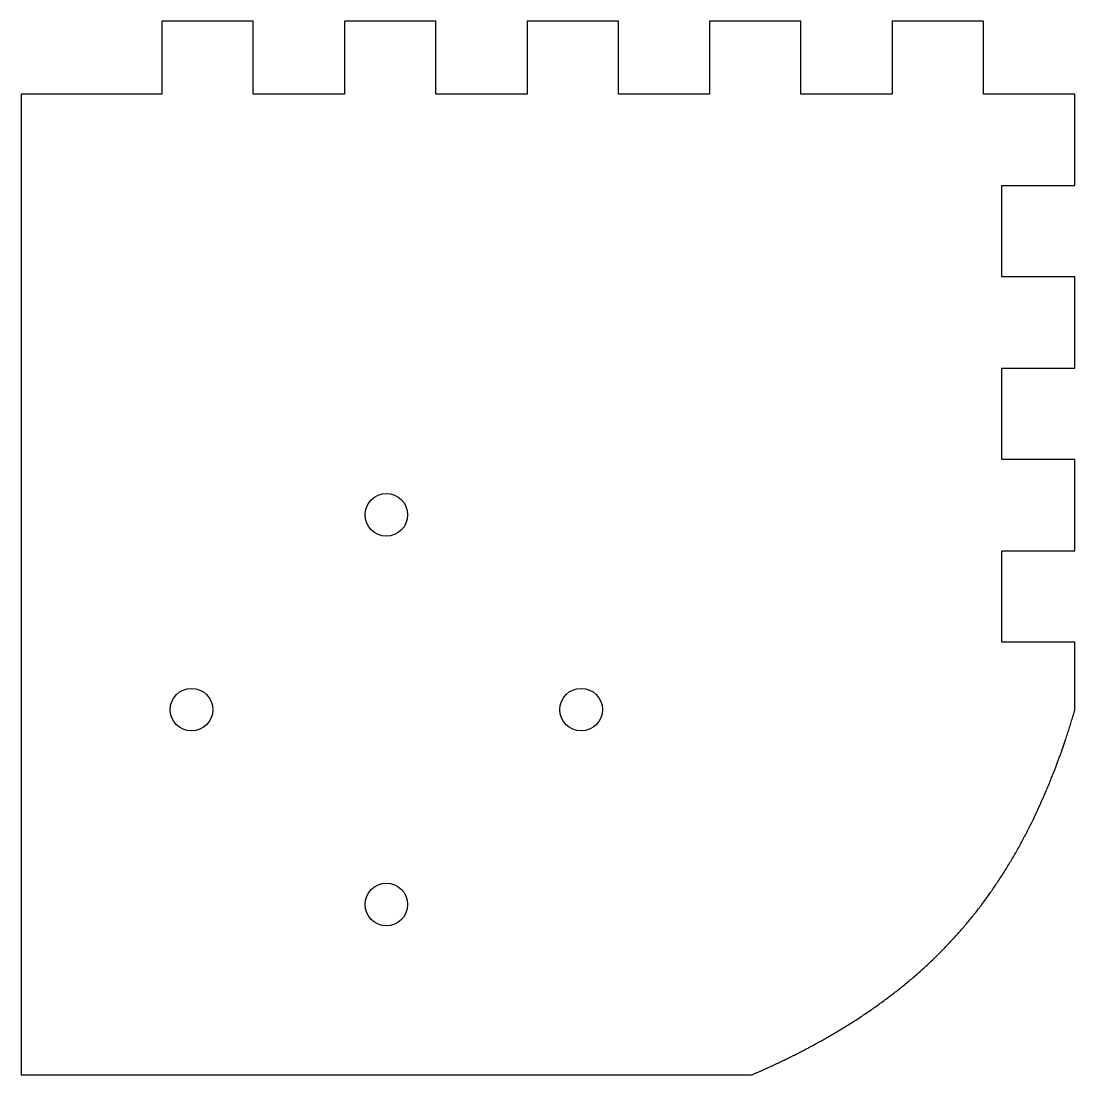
# Model space of a CAD drawing. Header units: millimetres. Extents: x -27.3 to 59.2, y 168.9 to 255.5.
import ezdxf

# ---------------------------------------------------------------- set-up
doc = ezdxf.new("R2010")
doc.units = ezdxf.units.MM
doc.layers.get('0').update_dxf_attribs({"linetype": 'CONTINUOUS'})

msp = doc.modelspace()

# ---------------------------------------------------------------- linework, layer by layer
for p, q in [((-8.293, 255.47), (-15.793, 255.47)), ((-15.793, 255.47), (-15.793, 249.47)), ((-8.293, 249.47), (-8.293, 255.47)), ((6.707, 255.47), (-0.793, 255.47)), ((-0.793, 255.47), (-0.793, 249.47)), ((6.707, 249.47), (6.707, 255.47)), ((14.207, 255.47), (14.207, 249.47)), ((21.707, 255.47), (14.207, 255.47)), ((21.707, 249.47), (21.707, 255.47)), ((36.707, 255.47), (29.207, 255.47)), ((29.207, 255.47), (29.207, 249.47)), ((36.707, 249.47), (36.707, 255.47)), ((51.707, 255.47), (44.207, 255.47)), ((44.207, 255.47), (44.207, 249.47)), ((51.707, 249.47), (51.707, 255.47)), ((-15.793, 249.47), (-27.347, 249.47)), ((-27.347, 249.47), (-27.347, 168.916)), ((-0.793, 249.47), (-8.293, 249.47)), ((14.207, 249.47), (6.707, 249.47)), ((29.207, 249.47), (21.707, 249.47)), ((44.207, 249.47), (36.707, 249.47)), ((59.207, 249.47), (51.707, 249.47)), ((59.207, 241.97), (59.207, 249.47)), ((53.207, 234.47), (53.207, 241.97)), ((53.207, 241.97), (59.207, 241.97)), ((59.207, 234.47), (53.207, 234.47)), ((59.207, 226.97), (59.207, 234.47)), ((53.207, 219.47), (53.207, 226.97)), ((53.207, 226.97), (59.207, 226.97)), ((59.207, 219.47), (53.207, 219.47)), ((59.207, 211.97), (59.207, 219.47)), ((53.207, 204.47), (53.207, 211.97)), ((53.207, 211.97), (59.207, 211.97)), ((59.207, 204.47), (53.207, 204.47)), ((59.207, 198.916), (59.207, 204.47)), ((-27.347, 168.916), (32.653, 168.916))]:
    msp.add_line(p, q)
for centre in [(2.653, 214.916), (-13.347, 198.916), (18.653, 198.916), (2.653, 182.916)]:
    msp.add_circle(centre, 1.75)
msp.add_open_spline([(32.653, 168.916), (33.468, 169.264), (35.073, 169.984), (37.407, 171.128), (40.367, 172.788), (43.798, 175.102), (46.936, 177.675), (49.756, 180.529), (52.247, 183.675), (54.42, 187.102), (56.299, 190.788), (57.588, 193.928), (58.441, 196.384), (58.96, 198.064), (59.207, 198.916)], degree=5)

doc.saveas('drawing.dxf')
